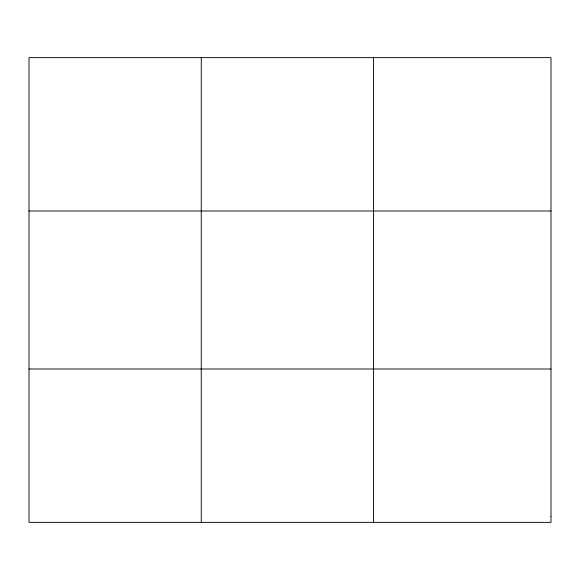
<?xml version="1.0" encoding="UTF-8"?>
<svg xmlns="http://www.w3.org/2000/svg" width="580" height="580" viewBox="0 0 580 580"><rect width="100%" height="100%" fill="white"/><g stroke="black" fill="none" stroke-linecap="round" stroke-linejoin="round"><path stroke-width="0.87" d="M201.26 522.362L201.26 57.637M373.52 522.362L373.52 57.637M29 210.997L551 210.997M29 369.003L551 369.003M551 516.229L551 522.362L29 522.362L29 57.637L551 57.637L551 516.229"/></g></svg>
